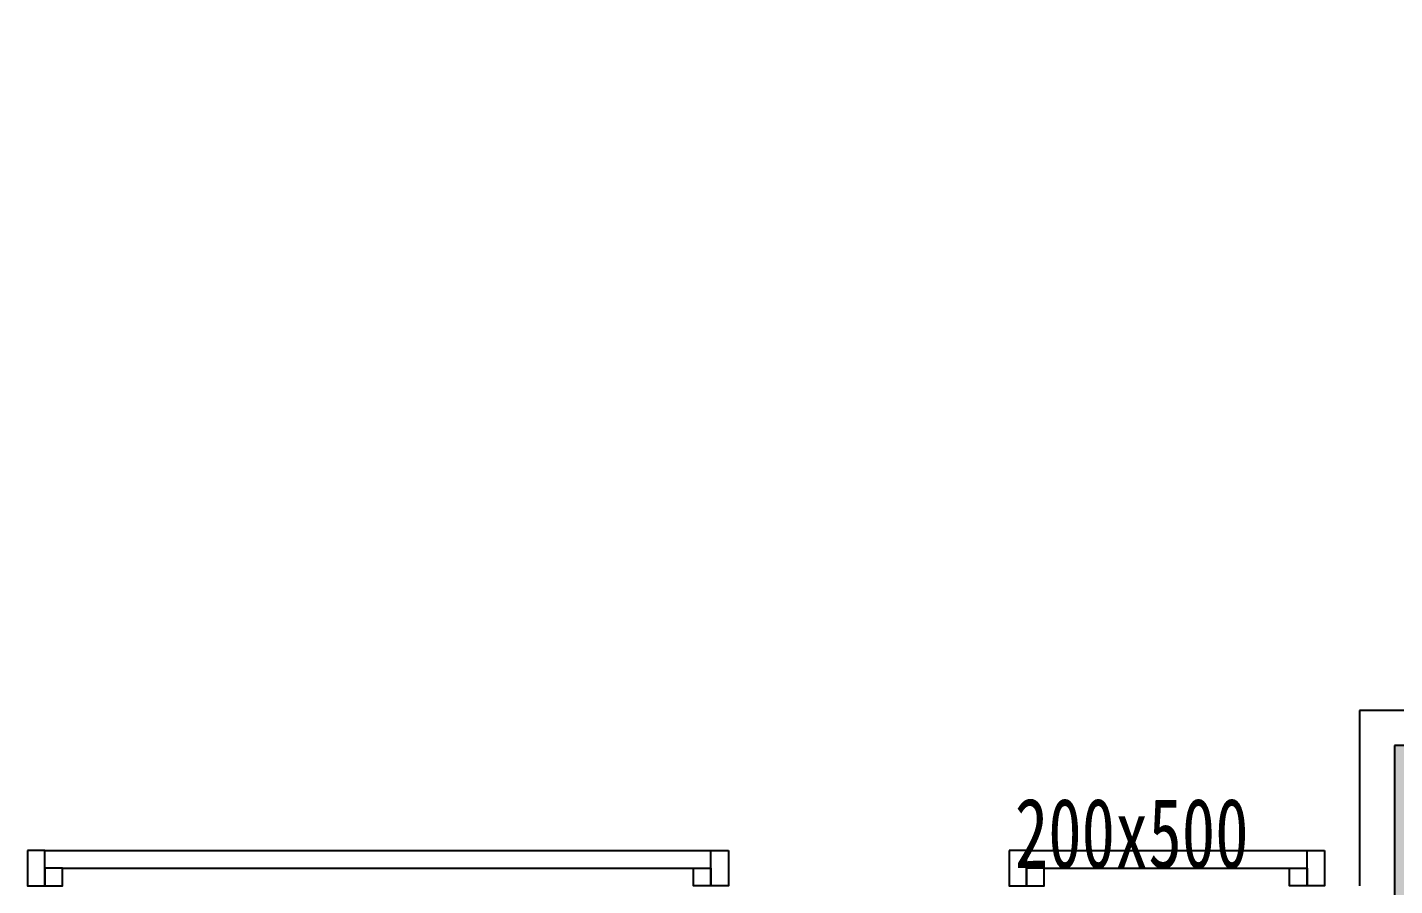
# Model space of a CAD drawing. Header units: millimetres. Extents: x -28014 to 297841, y -81741 to 47579.
# Drawn here: x 276869 to 280769, y -25377 to -22927 of the extents above; entities that cross this region are included whole.
import ezdxf
from ezdxf.enums import TextEntityAlignment as Align

# ---------------------------------------------------------------- set-up
doc = ezdxf.new("R2010")
doc.units = ezdxf.units.MM
doc.header["$MEASUREMENT"] = 0
for name, color, linetype in [('A-墙体-面层', 6, 'Continuous'), ('A-楼面-下部', 23, 'Continuous'), ('A-楼面-装饰', 41, 'Continuous'), ('AR9-剪力墙（柱）填充', 250, 'Continuous'), ('AR9-剪力墙（柱）线', 6, 'Continuous'), ('AR9-墙线', 160, 'Continuous'), ('FF-平面文字', 50, 'Continuous'), ('SURFACE', 6, 'Continuous'), ('装饰', 152, 'Continuous')]:
    doc.layers.add(name, color=color, linetype=linetype)
doc.styles.add('宋体', font='', dxfattribs={"width": 0.8})
doc.styles.get('宋体').set_extended_font_data('SimSun')

# ---------------------------------------------------------------- blocks, each defined once
blk = doc.blocks.new('fxhgbfdchj')
at = {"layer": 'A-墙体-面层'}
blk.add_line((-1600, 300), (-1600, -200), dxfattribs=at)
at = {"layer": 'AR9-墙线'}
for p, q in [((-1500, 200), (-1500, -300)), ((-300, 200), (-1500, 200))]:
    blk.add_line(p, q, dxfattribs=at)
at = {"layer": 'SURFACE'}
blk.add_line((-400, 300), (-1600, 300), dxfattribs=at)
blk = doc.blocks.new('sdczs')
at = {"layer": 'A-楼面-下部', "ltscale": 0.01}
for points in [[(1900, 9450), (3800, 9450)], [(4700, 9450), (5550, 9450)]]:
    blk.add_lwpolyline(points, dxfattribs=at)
at = {"layer": 'A-楼面-装饰', "ltscale": 0.01}
for points in [[(1950, 9400), (3750, 9400)], [(4750, 9400), (5500, 9400)]]:
    blk.add_lwpolyline(points, dxfattribs=at)
at = {"layer": '装饰'}
for points in [[(1850, 9450), (1850, 9350), (1900, 9350), (1900, 9450)], [(3850, 9450), (3850, 9350), (3800, 9350), (3800, 9450)], [(4650, 9450), (4650, 9350), (4700, 9350), (4700, 9450)], [(5550, 9450), (5550, 9350), (5500, 9350), (5500, 9450)], [(1900, 9350), (1950, 9350), (1950, 9400), (1900, 9400)], [(3800, 9350), (3750, 9350), (3750, 9400), (3800, 9400)], [(4700, 9350), (4750, 9350), (4750, 9400), (4700, 9400)], [(5500, 9350), (5450, 9350), (5450, 9400), (5500, 9400)]]:
    blk.add_lwpolyline(points, close=True, dxfattribs=at)
blk = doc.blocks.new('zz7')
at = {"layer": 'AR9-剪力墙（柱）填充'}
blk.add_hatch(color=256, dxfattribs=at).paths.add_polyline_path([(6300, 2550), (6000, 2550), (6000, 500), (4800, 500), (4800, 0), (4500, 0), (4500, -200), (5000, -200), (5000, 300), (6300, 300)])
at = {"layer": 'AR9-剪力墙（柱）线'}
for p, q in [((6000, 500), (4800, 500)), ((4800, 500), (4800, 0))]:
    blk.add_line(p, q, dxfattribs=at)
blk = doc.blocks.new('dfxgdfh')
at = {"layer": 'FF-平面文字', "ltscale": 500, "style": '宋体', "width": 0.7}
blk.add_text('200x500', height=200, dxfattribs=at).set_placement((4050, 250), align=Align.MIDDLE_CENTER)

msp = doc.modelspace()

# ---------------------------------------------------------------- block references
msp.add_blockref('fxhgbfdchj', (282268.762, -25177.447))

# ---------------------------------------------------------------- next in the draw order: block references
at = {"layer": '装饰'}
msp.add_blockref('sdczs', (275018.762, -34727.447), dxfattribs=at)

# ---------------------------------------------------------------- next in the draw order: block references
for name in ['dfxgdfh', 'zz7']:
    msp.add_blockref(name, (275968.762, -25477.447))

doc.saveas('drawing.dxf')
